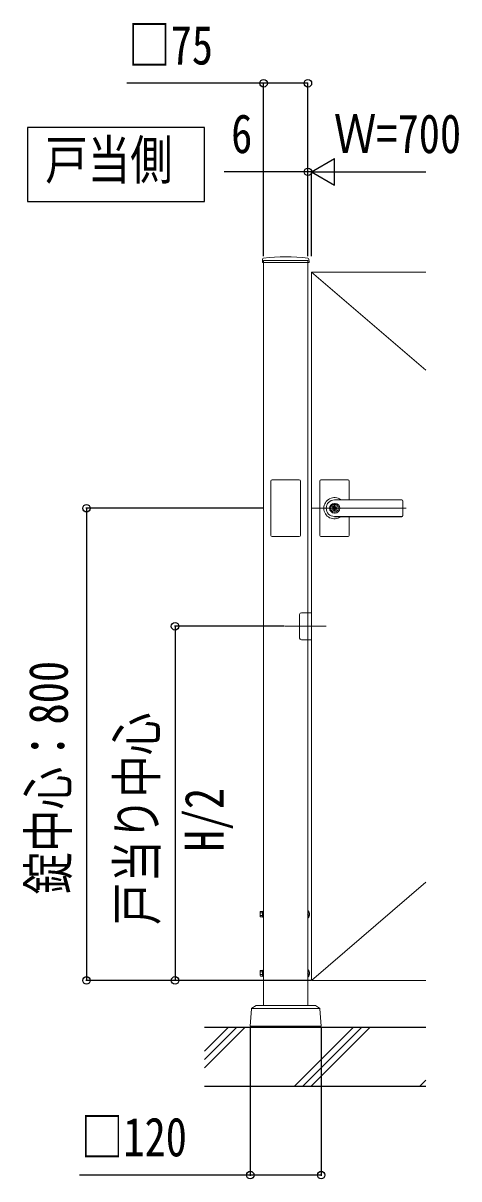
# Model space of a CAD drawing. Units: millimetres, scale not verified. Extents: x -6308 to 6308, y -4455 to 4455.
# Drawn here: x -2530 to -1792, y 275 to 2233 of the extents above; entities that cross this region are included whole.
import ezdxf
from ezdxf.enums import TextEntityAlignment as Align

# ---------------------------------------------------------------- set-up
doc = ezdxf.new("R2010")
doc.units = ezdxf.units.MM
doc.header["$LTSCALE"] = 20
for name, color, linetype in [('0-2_USER1', 3, 'Continuous'), ('0-6_YKK_D', 6, 'Continuous'), ('0-8_YSS_K', 3, 'Continuous')]:
    doc.layers.add(name, color=color, linetype=linetype)
doc.layers.add('0-5_YKK_A1', color=4, linetype='Continuous', lineweight=18)
doc.styles.add('ＭＳ ゴシック', font='')
doc.styles.get('ＭＳ ゴシック').set_extended_font_data('MS Gothic')

msp = doc.modelspace()

# ---------------------------------------------------------------- linework, layer by layer
at = {"layer": '0-2_USER1'}
msp.add_lwpolyline([(-2522.47, 2056.5), (-2522.47, 1931.5), (-2222.47, 1931.5), (-2222.47, 2056.5)], close=True, dxfattribs=at)
at = {"layer": '0-5_YKK_A1'}
for p, q in [((-2124.31, 1833.4), (-2124.57, 1828.53)), ((-2124.07, 1828), (-2045.87, 1828)), ((-2122.47, 1831.5), (-2122.47, 1828)), ((-2122.47, 569), (-2122.47, 1828)), ((-2047.47, 569), (-2047.47, 1828)), ((-2045.63, 1833.4), (-2045.37, 1828.53)), ((-2041.47, 1811.5), (-1847.47, 1645.21)), ((-2109.97, 1457.5), (-2109.97, 1365.5)), ((-2061.97, 1459.5), (-2107.97, 1459.5)), ((-2059.97, 1457.5), (-2059.97, 1365.5)), ((-2027.47, 1457.5), (-2027.47, 1411.5)), ((-1979.47, 1459.5), (-2025.47, 1459.5)), ((-1977.47, 1457.5), (-1977.47, 1426)), ((-1881.21, 1411.5), (-2041.47, 1411.5)), ((-2027.47, 1411.5), (-2027.47, 1365.5)), ((-2003.37, 1416.05), (-2003.37, 1413)), ((-2003.37, 1416.05), (-2001.57, 1416.05)), ((-2002.05, 1412.18), (-2003.37, 1413)), ((-2002.05, 1410.82), (-2003.37, 1410)), ((-1888.47, 1426), (-2002.47, 1426)), ((-1888.47, 1425.5), (-2002.47, 1425.5)), ((-2001.47, 1419.7), (-2002.47, 1419.7)), ((-2001.57, 1416.05), (-2001.57, 1413.45)), ((-1999.77, 1412.5), (-2001.39, 1413.17)), ((-2001.39, 1409.83), (-1999.77, 1410.5)), ((-1999.77, 1412.5), (-1999.77, 1410.5)), ((-1886.47, 1424), (-1886.47, 1399)), ((-2003.37, 1410), (-2003.37, 1406.95)), ((-2003.37, 1406.95), (-2001.57, 1406.95)), ((-2001.47, 1403.3), (-2002.47, 1403.3)), ((-1888.47, 1397.5), (-2002.47, 1397.5)), ((-1888.47, 1397), (-2002.47, 1397)), ((-2001.57, 1409.55), (-2001.57, 1406.95)), ((-1977.47, 1397), (-1977.47, 1365.5)), ((-2061.97, 1363.5), (-2107.97, 1363.5)), ((-1979.47, 1363.5), (-2025.47, 1363.5)), ((-2061.47, 1231.5), (-2061.47, 1191.5)), ((-2086.47, 1211.5), (-2016.47, 1211.5)), ((-2058.47, 1188.5), (-2041.47, 1188.5)), ((-2041.47, 611.5), (-1847.47, 777.79)), ((-2128.07, 727.5), (-2127.71, 728.12)), ((-2128.07, 727.5), (-2128.07, 719.5)), ((-2124.57, 725.81), (-2127.71, 725.81)), ((-2124.57, 726.05), (-2123.27, 726.05)), ((-2122.47, 726.25), (-2123.27, 726.25)), ((-2046.96, 729.4), (-2047.47, 729.4)), ((-2047.47, 729.4), (-2047.47, 717.6)), ((-2128.07, 719.5), (-2127.71, 718.88)), ((-2124.57, 721.19), (-2127.71, 721.19)), ((-2124.57, 718.88), (-2127.71, 718.88)), ((-2124.57, 720.95), (-2123.27, 720.95)), ((-2122.47, 720.75), (-2123.27, 720.75)), ((-2128.07, 627.5), (-2127.71, 628.12)), ((-2128.07, 627.5), (-2128.07, 619.5)), ((-2046.96, 629.4), (-2047.47, 629.4)), ((-2047.47, 629.4), (-2047.47, 617.6)), ((-2128.07, 619.5), (-2127.71, 618.88)), ((-2124.57, 625.81), (-2127.71, 625.81)), ((-2124.57, 621.19), (-2127.71, 621.19)), ((-2124.57, 618.88), (-2127.71, 618.88)), ((-2124.57, 626.05), (-2123.27, 626.05)), ((-2124.57, 620.95), (-2123.27, 620.95)), ((-2122.47, 626.25), (-2123.27, 626.25)), ((-2122.47, 620.75), (-2123.27, 620.75)), ((-2135.22, 568.85), (-2142.44, 564.27)), ((-2035.26, 569), (-2134.68, 569)), ((-2027.5, 564.27), (-2034.73, 568.85)), ((-2142.91, 563.5), (-2144.97, 534)), ((-2141.73, 564), (-2028.21, 564)), ((-2024.97, 534), (-2027.03, 563.5)), ((-2144.97, 534), (-2024.97, 534)), ((-2134.97, 531.5), (-2134.97, 534)), ((-2034.97, 531.5), (-2034.97, 534))]:
    msp.add_line(p, q, dxfattribs=at)
for points in [[(-2122.47, 1831.5), (-2047.47, 1831.5), (-2047.47, 1828)], [(-1847.47, 1811.5), (-2041.47, 1811.5), (-2041.47, 611.5), (-1847.47, 611.5)], [(-2041.47, 1188.5), (-2041.47, 1234.5), (-2058.47, 1234.5)], [(-2124.57, 718.88), (-2124.57, 728.12), (-2127.71, 728.12)], [(-2044.86, 726), (-2047.64, 724.65), (-2048.25, 723.5)], [(-2046.96, 729.4), (-2046.96, 717.6), (-2047.47, 717.6)], [(-2044.86, 721), (-2047.64, 722.36), (-2048.25, 723.5)], [(-2124.57, 618.88), (-2124.57, 628.12), (-2127.71, 628.12)], [(-2046.96, 629.4), (-2046.96, 617.6), (-2047.47, 617.6)], [(-2044.86, 626), (-2047.64, 624.65), (-2048.25, 623.5)], [(-2044.86, 621), (-2047.64, 622.36), (-2048.25, 623.5)]]:
    msp.add_lwpolyline(points, dxfattribs=at)
for points in [[(-2124.57, 718.9), (-2124.57, 728.1), (-2123.27, 728.1), (-2123.27, 718.9)], [(-2122.47, 729.5), (-2123.27, 729.5), (-2123.27, 717.5), (-2122.47, 717.5)], [(-2124.57, 618.9), (-2124.57, 628.1), (-2123.27, 628.1), (-2123.27, 618.9)], [(-2122.47, 629.5), (-2123.27, 629.5), (-2123.27, 617.5), (-2122.47, 617.5)]]:
    msp.add_lwpolyline(points, close=True, dxfattribs=at)
msp.add_circle((-2002.47, 1411.5), 6.6, dxfattribs=at)
for centre, radius, start, end in [((-2124.07, 1828.5), 0.5, 177, 270), ((-2122.32, 1833.3), 2, 96.74435, 177), ((-2084.97, 1517.5), 320, 83.25565, 96.74435), ((-2047.62, 1833.3), 2, 3, 83.25565), ((-2045.87, 1828.5), 0.5, 270, 3), ((-2107.97, 1457.5), 2, 90, 180), ((-2061.97, 1457.5), 2, 0, 90), ((-2025.47, 1457.5), 2, 90, 180), ((-1979.47, 1457.5), 2, 0, 90), ((-2002.47, 1411.5), 18, 53.66394, 180.00366), ((-2002.47, 1411.5), 18, 180.00366, 306.33606), ((-2002.47, 1411.5), 14, 90, 270), ((-2002.47, 1411.5), 8.2, 90, 270), ((-2002.47, 1411.5), 4, 103.00288, 256.99712), ((-2002.47, 1411.5), 2, 116.74368, 243.25632), ((-2002.47, 1411.5), 0.8, 301.82132, 58.17868), ((-2002.47, 1411.5), 4, 283.00288, 76.99712), ((-2001.27, 1413.45), 0.3, 180, 247.38014), ((-2001.47, 1411.5), 8.2, 270, 90), ((-1888.47, 1424), 2, 0, 90), ((-1888.47, 1423.5), 2, 0, 90), ((-2001.27, 1409.55), 0.3, 112.61986, 180), ((-1888.47, 1399.5), 2, 270, 0), ((-1888.47, 1399), 2, 270, 0), ((-2107.97, 1365.5), 2, 180, 270), ((-2061.97, 1365.5), 2, 270, 0), ((-2025.47, 1365.5), 2, 180, 270), ((-1979.47, 1365.5), 2, 270, 0), ((-2058.47, 1231.5), 3, 90, 180), ((-2058.47, 1191.5), 3, 180, 270), ((-2126.03, 726.96), 2.04, 145.61575, 214.38425), ((-2120.43, 723.5), 7.64, 162.41205, 197.58795), ((-2052.7, 723.5), 8.23, 314.2189, 45.7811), ((-2126.03, 720.04), 2.04, 145.61575, 214.38425), ((-2126.03, 626.96), 2.04, 145.61575, 214.38425), ((-2052.7, 623.5), 8.23, 314.2189, 45.7811), ((-2126.03, 620.04), 2.04, 145.61575, 214.38425), ((-2120.43, 623.5), 7.64, 162.41205, 197.58795), ((-2134.68, 568), 1, 90, 122.32299), ((-2035.26, 568), 1, 57.67701, 90), ((-2141.91, 563.43), 1, 122.32299, 176), ((-2028.03, 563.43), 1, 4, 57.67701)]:
    msp.add_arc(centre, radius, start, end, dxfattribs=at)
at = {"layer": '0-6_YKK_D'}
for p, q in [((-2122.47, 1838.62), (-2122.47, 2132.5)), ((-2047.47, 1838.62), (-2047.47, 2132.5)), ((-2041.47, 1981.5), (-2002.5, 2004)), ((-2002.5, 1959), (-2002.5, 2004)), ((-2047.47, 1981.5), (-2189.47, 1981.5)), ((-2047.47, 1838.62), (-2047.47, 1982.5)), ((-2041.47, 1981.5), (-2047.47, 1981.5)), ((-2041.47, 1838.62), (-2041.47, 1982.5)), ((-2041.47, 1838.62), (-2041.47, 1982.5)), ((-2041.47, 1981.5), (-2015.97, 1981.5)), ((-2041.47, 1981.5), (-2002.5, 1959)), ((-2041.47, 1981.5), (-1963.53, 1981.5)), ((-1996.47, 1981.5), (-1847.47, 1981.5)), ((-2123.47, 1411.5), (-2423.47, 1411.5)), ((-2422.47, 1411.5), (-2422.47, 611.5)), ((-2087.47, 1211.5), (-2273.47, 1211.5)), ((-2272.47, 1211.5), (-2272.47, 611.5)), ((-2042.47, 611.5), (-2423.47, 611.5)), ((-2042.47, 611.5), (-2273.47, 611.5)), ((-2144.97, 533), (-2144.97, 280.5)), ((-2024.97, 533), (-2024.97, 280.5))]:
    msp.add_line(p, q, dxfattribs=at)
for points in [[(-2047.47, 2131.5), (-2122.47, 2131.5), (-2354.37, 2131.5)], [(-2024.97, 281.5), (-2144.97, 281.5), (-2434.47, 281.5)]]:
    msp.add_lwpolyline(points, dxfattribs=at)
for centre in [(-2122.47, 2131.5), (-2047.47, 2131.5), (-2047.47, 1981.5), (-2422.47, 1411.5), (-2272.47, 1211.5), (-2422.47, 611.5), (-2272.47, 611.5), (-2144.97, 281.5), (-2024.97, 281.5)]:
    msp.add_circle(centre, 6.38, dxfattribs=at)
at = {"layer": '0-8_YSS_K'}
for p, q in [((-1847.47, 531.5), (-2222.47, 531.5)), ((-2222.47, 491.69), (-2182.66, 531.5)), ((-2222.47, 477.55), (-2168.52, 531.5)), ((-2222.47, 463.4), (-2154.37, 531.5)), ((-2070.53, 431.5), (-1970.53, 531.5)), ((-2056.38, 431.5), (-1956.38, 531.5)), ((-2042.24, 431.5), (-1942.24, 531.5)), ((-1847.47, 431.5), (-2222.47, 431.5)), ((-1858.39, 431.5), (-1847.47, 442.42))]:
    msp.add_line(p, q, dxfattribs=at)

# ---------------------------------------------------------------- texts
at = {"layer": '0-2_USER1', "style": 'ＭＳ ゴシック', "width": 0.8}
msp.add_text('戸当側', height=65.98, dxfattribs=at).set_placement((-2492.47, 1949), align=Align.BOTTOM_LEFT)
at = {"layer": '0-6_YKK_D', "style": 'ＭＳ ゴシック', "width": 0.8}
for s, p in [('□75', (-2351.97, 2143.5)), ('6', (-2177.47, 1993.5)), ('Ｗ=700', (-2003.47, 1993.5)), ('□120', (-2432.07, 293.5))]:
    msp.add_text(s, height=65.98, dxfattribs=at).set_placement(p, align=Align.BOTTOM_LEFT)
for s, p in [('錠中心：800', (-2434.47, 757.1)), ('戸当り中心', (-2284.47, 705.1)), ('H/2', (-2170.47, 829.9))]:
    msp.add_text(s, height=65.98, rotation=90, dxfattribs=at).set_placement(p, align=Align.BOTTOM_LEFT)

doc.saveas('drawing.dxf')
